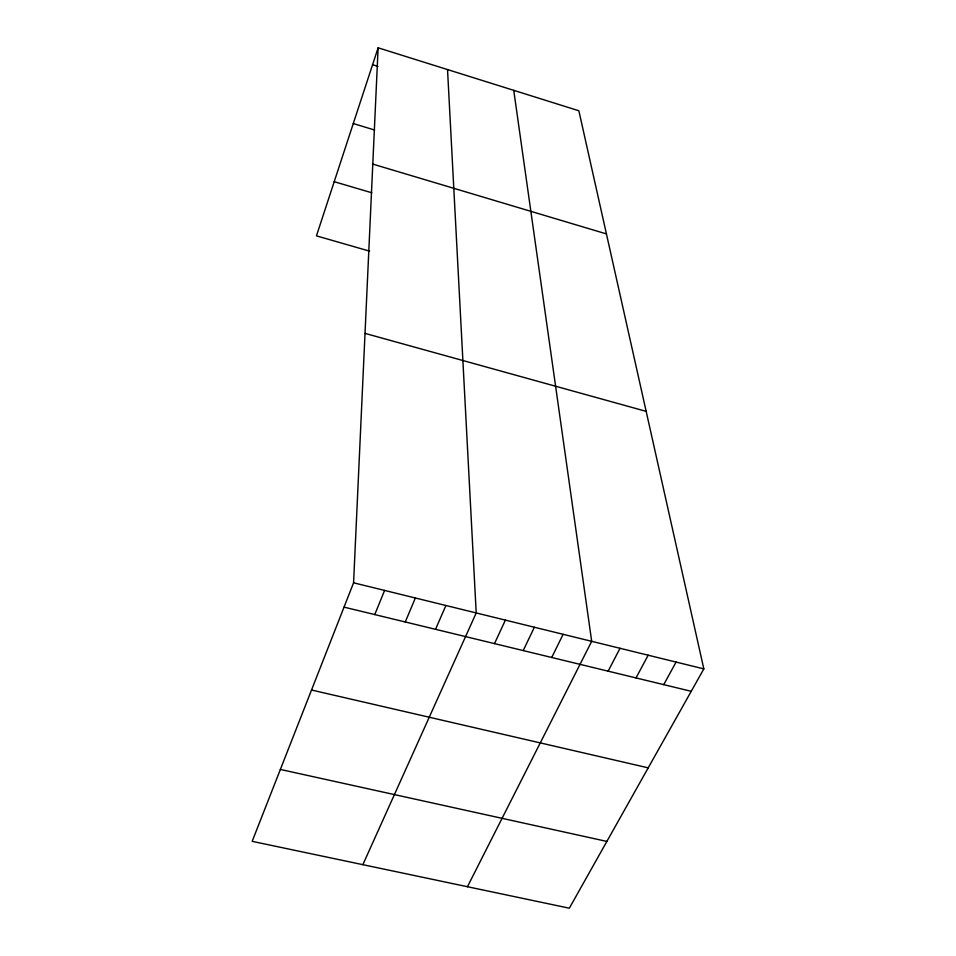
<?xml version="1.0" encoding="UTF-8"?>
<svg xmlns="http://www.w3.org/2000/svg" width="956" height="956" viewBox="0 0 956 956"><rect width="100%" height="100%" fill="white"/><g stroke="black" fill="none" stroke-linecap="round" stroke-linejoin="round"><path stroke-width="1.43" d="M353.577 582.802L378.122 47.8L578.858 110.765L703.831 668.889L569.334 908.2L252.169 841.34L353.577 582.802L703.831 668.889M378.122 47.8L316.448 235.857L369.673 251.177M374.764 614.577L384.599 590.414M405.26 621.974L415.37 597.978M435.53 629.311L445.902 605.495M362.862 864.678L476.208 612.939L447.528 69.573M494.491 643.615L505.401 620.109M523.207 650.57L534.38 627.232M551.72 657.489L563.132 634.306M467.448 886.726L591.692 641.321L513.742 90.342M608.135 671.16L620.026 648.288M636.027 677.923L648.168 655.207M663.727 684.639L676.095 662.066M280.371 769.449L606.857 841.423M311.525 690.017L648.204 767.847M344.041 607.132L691.224 691.308M365.025 333.381L646.172 411.355M334.206 181.688L371.788 192.777M372.78 164.097L606.439 233.921M353.278 123.551L374.585 130.016M372.565 64.721L377.919 66.394"/></g></svg>
